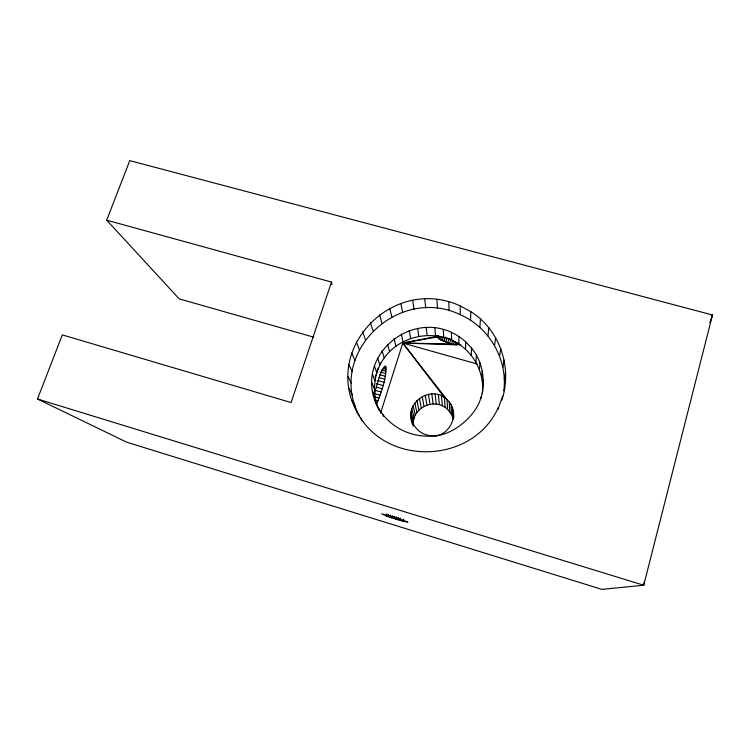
<?xml version="1.0" encoding="UTF-8"?>
<svg xmlns="http://www.w3.org/2000/svg" width="750" height="750" viewBox="0 0 750 750"><rect width="100%" height="100%" fill="white"/><g stroke="black" fill="none" stroke-linecap="round" stroke-linejoin="round"><path stroke-width="1.12" d="M503.784 390.75C507.919 359.306 489.15 327.262 460.209 314.653L460.219 305.925C392.634 274.584 318.928 350.738 359.269 415.997M482.597 391.256L482.381 393.347C484.116 377.062 477.619 360.394 465.544 349.387L465.712 341.869C419.091 300.197 347.4 355.866 379.659 411L378.516 408.178M470.531 320.269L470.859 311.681L460.219 305.925M470.859 311.681C499.931 329.85 512.663 367.959 501.816 400.266M471.244 355.434L471.581 348.094L465.712 341.869M471.581 348.094C483.084 362.091 485.719 381.412 480.947 398.559M437.325 335.494L436.8 336.422L402.778 343.05L447 399.628C460.341 411.094 451.8 434.025 434.953 436.181M412.716 424.153C402.497 403.875 431.25 383.578 447 399.628L447.609 409.406L451.481 414.347L453.337 419.231M447.609 409.406C435.656 397.2 412.275 407.166 413.287 424.369L410.944 415.341M475.912 362.306L476.391 355.144M377.166 405.291C372.938 393.244 374.156 380.212 378.056 368.269M479.859 327.394L480.469 319.003M359.316 415.875C326.222 353.438 398.372 284.878 460.209 314.653M377.034 403.191C381.291 391.444 386.897 378.694 385.678 366.112L385.181 366.066C379.153 373.463 377.522 383.634 374.738 392.597M479.428 369.816L480.009 362.869M481.697 377.803L482.353 371.081M482.653 386.062L483.337 379.566M487.941 335.869L488.794 327.712M494.578 345.506L495.637 337.622M644.269 581.775L643.725 585.225L601.912 589.378L126.797 442.228L37.5 398.991L62.306 334.894L291.103 402.553L331.509 282.075L106.716 220.181L129.769 160.622L712.5 314.991L643.725 585.225L37.5 398.991M499.594 356.072L500.813 348.488M502.856 367.322L504.187 360.066M497.897 409.519L502.669 396.103M504.272 378.975L505.641 372.056M380.541 362.869L375.216 377.147M403.125 521.316L407.897 522.066L395.972 517.481L381.741 513.853L387.919 516.628L403.125 521.316L403.791 519.113M457.688 342.6L457.003 344.841L402.778 343.05L380.541 413.278M395.681 519.188L396.366 516.947M436.8 336.422L440.691 339.928L449.625 343.425L450.994 338.953M397.688 519.797L398.372 517.556M452.616 340.575L451.594 343.931L402.778 343.05L444.394 397.575L445.134 407.438M399.628 520.359L400.294 518.166M449.625 343.425L453.506 344.344L454.191 342.103M453.506 344.344L455.325 344.644L456.009 342.413M386.278 516.028L386.962 513.834M440.691 339.928L441.731 336.581M387.919 516.628L388.594 514.434M442.219 340.706L443.25 337.35M389.728 517.256L390.413 515.016M443.916 341.456L445.284 336.994M391.65 517.903L392.344 515.662M445.744 342.169L447.113 337.706M393.647 518.55L394.341 516.309M447.666 342.834L449.034 338.372M437.512 337.688L438.188 335.494M438.309 338.4L438.994 336.216M439.378 339.159L440.072 336.919M709.847 322.734L712.5 314.991L711.478 317.081M481.153 396.553C475.884 422.1 428.344 455.109 412.097 421.791L413.241 426.159M498.281 407.559C472.931 464.419 384.666 467.288 356.709 411.216M465.544 349.387C440.484 325.509 394.838 333.825 379.978 365.128L377.625 358.116M437.006 337.022L402.778 343.05L477.103 363.984M460.837 344.7L455.325 344.644M437.353 435.225C411.394 440.278 383.119 424.725 374.709 399.403M313.762 337.181L179.222 298.894L106.716 220.181M383.972 367.116L386.194 367.753M382.884 368.344L386.203 369.291M381.544 369.975L386.044 371.269M380.119 372L385.734 373.612M379.659 374.672L385.266 376.284M379.069 377.597L384.666 379.209M377.231 380.391L383.934 382.322M376.397 383.616L383.1 385.556M376.594 387.206L382.172 388.819M374.494 390.113L381.188 392.053M374.569 393.553L380.156 395.175M374.625 396.816L379.106 398.119M375.816 400.162L378.056 400.819M448.912 338.344L458.944 344.288L458.925 336.637M360.356 417.853L362.662 421.462M351.947 400.144L355.153 406.181M349.041 388.5L352.322 394.866M348.038 376.575L351.347 383.278M348.956 364.659L352.228 371.7M351.75 353.044L354.928 360.403M372.6 391.153L375.113 397.275M382.762 414.441L383.512 416.269M371.85 382.697L374.372 389.044M356.353 341.991L359.381 349.669M372.45 374.241L374.962 380.822M374.4 365.981L376.847 372.778M362.625 331.772L365.475 339.731M370.425 322.622L373.031 330.834M382.059 350.831L384.272 358.05M379.547 314.738L381.9 323.175M387.581 344.306L389.634 351.703M411.141 412.069L413.475 421.238M394.059 338.681L395.934 346.238M411.863 408.863L414.159 418.181M413.091 405.806L415.322 415.266M389.794 308.316L391.837 316.931M414.778 402.975L416.934 412.566M401.334 334.106L403.003 341.784M416.897 400.434L418.95 410.147M400.922 303.488L402.638 312.244M419.391 398.25L421.322 408.066M409.247 330.666L410.691 338.447M422.194 396.469L423.994 406.369M425.25 395.138L426.9 405.103M412.659 300.375L414.037 309.225M417.591 328.463L418.8 336.3M428.475 394.294L429.975 404.297M431.794 393.947L433.134 403.969M426.188 327.525L427.144 335.4M435.122 394.116L436.303 404.128M424.734 299.044L425.766 307.941M438.384 394.781L439.416 404.775M434.822 327.9L435.534 335.766M441.506 395.953L442.378 405.881M436.884 299.531L437.55 308.428M443.287 329.578L443.756 337.406M449.241 402.066L449.747 411.722M451.069 404.812L451.481 414.347M452.428 407.803L452.784 417.206M448.8 301.847L449.128 310.678M453.3 410.981L453.534 417.928M453.656 414.253L453.769 417.666M451.388 332.503L451.622 340.266M331.669 284.381L331.509 282.075L331.659 284.381"/></g></svg>
